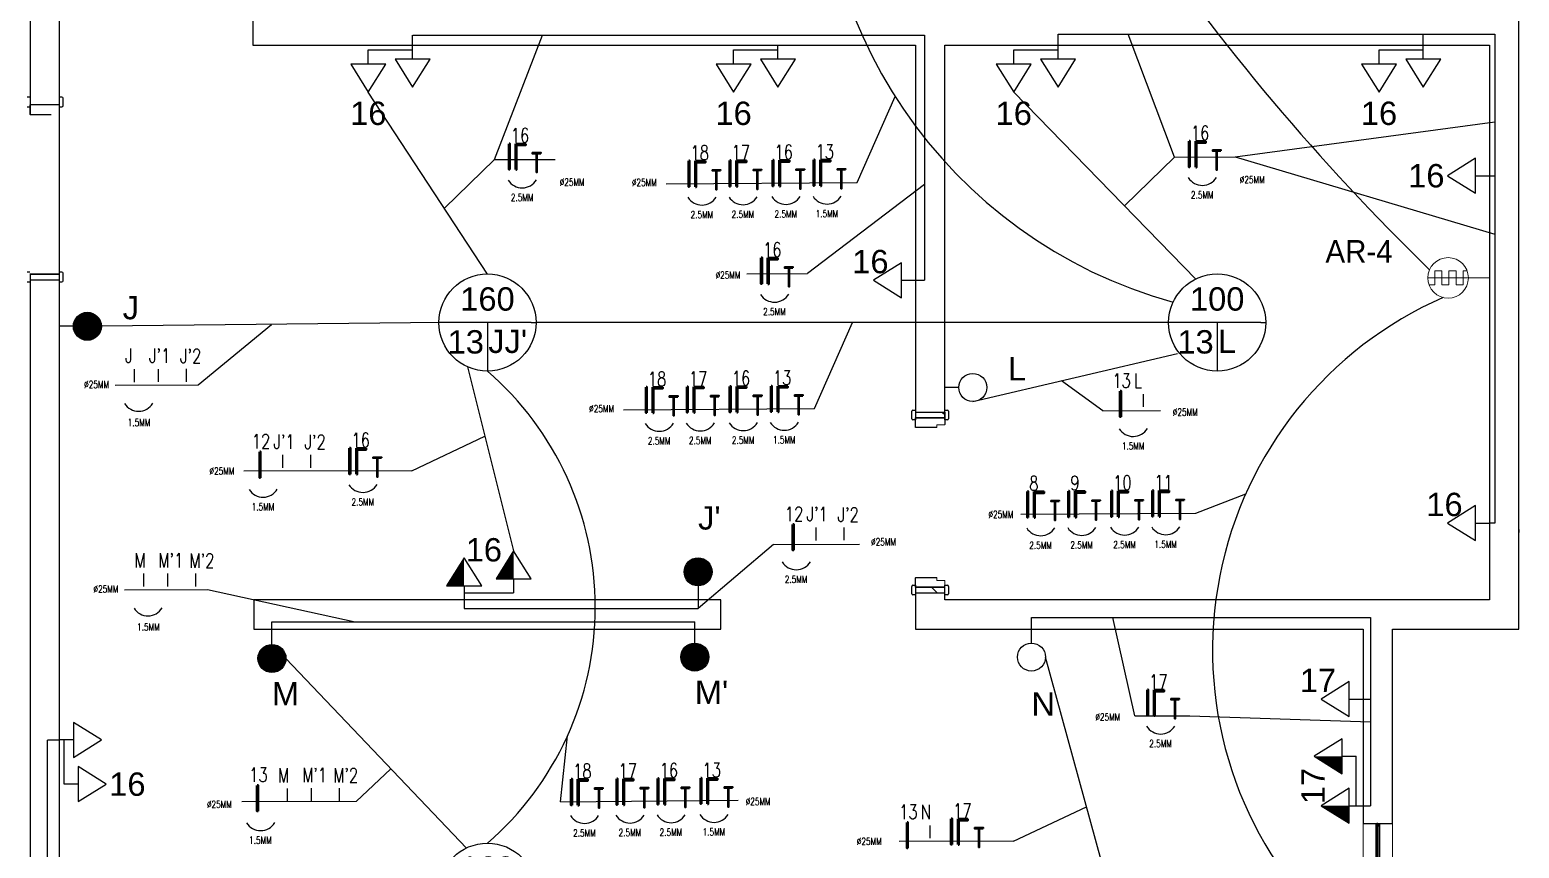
# Model space of a CAD drawing. Header units: metres. Extents: x 2012 to 4043, y 2396 to 4846.
# Drawn here: x 2056.99 to 2064.64, y 2416.79 to 2421 of the extents above; entities that cross this region are included whole.
import ezdxf
from ezdxf.enums import TextEntityAlignment as Align

# ---------------------------------------------------------------- set-up
doc = ezdxf.new("R2010")
doc.units = ezdxf.units.M
doc.linetypes.add('HIDDEN', pattern=[9.525, 6.35, -3.175])
for name, color, linetype, lineweight in [('A-FLOR-PATT', 8, 'Continuous', 9), ('A-GLAZ', 151, 'Continuous', 9), ('LAYERCOMUM', 252, 'Continuous', 25), ('REDE ELETRICA', 7, 'Continuous', 9), ('TOMADAS', 20, 'Continuous', 13)]:
    doc.layers.add(name, color=color, linetype=linetype, lineweight=lineweight)
for name, color, linetype in [('ARQ-ALVNARIA (Paredes)', 4, 'Continuous'), ('ELETRODUTO EMBUTIDO LAJE PAREDE', 2, 'Continuous'), ('ELETRODUTO EMBUTIDO PISO', 2, 'HIDDEN'), ('ELETRODUTO LUMINÁRIA', 3, 'Continuous'), ('PDF3_DI-Barramento Fase 3', 4, 'Continuous'), ('PENA1', 2, 'Continuous')]:
    doc.layers.add(name, color=color, linetype=linetype)
doc.styles.add('GYN_Carimbo_Página', font='arial.ttf', dxfattribs={"height": 0.6})
doc.styles.add('GYN_Dispositivos', font='arial.ttf', dxfattribs={"height": 0.2})
doc.styles.add('ROMAND', font='romand__.ttf', dxfattribs={"width": 0.75})
doc.styles.get("Standard").update_dxf_attribs({"font": 'arial.ttf'})

# ---------------------------------------------------------------- blocks, each defined once
blk = doc.blocks.new('Janela Blindex - Janela Blindex-1385514-1º PAVIMENTO')
at = {"layer": 'A-GLAZ'}
for p, q in [((1, 0.01), (-1, 0.01)), ((-1, 0.01), (-1, 0.005)), ((-1, 0.005), (1, 0.005)), ((-0.0484, 0.0145), (-0.0484, 0.01)), ((-0.0484, 0.0145), (-0.0284, 0.0145)), ((-0.0484, 0.005), (-0.0484, -0.005)), ((-0.0284, 0.0145), (-0.0084, 0.0145)), ((-0.0084, 0.0145), (-0.0084, 0.01)), ((-0.0084, 0.005), (-0.0084, -0.005)), ((0.0084, 0.0145), (0.0304, 0.0145)), ((0.0084, 0.0145), (0.0084, 0.01)), ((0.0084, 0.005), (0.0084, -0.005)), ((0.0304, 0.0145), (0.0484, 0.0145)), ((0.0484, 0.01), (0.0484, 0.0145)), ((0.0484, -0.005), (0.0484, 0.005)), ((1, 0.005), (1, 0.01)), ((1, -0.005), (-1, -0.005)), ((-1, -0.005), (-1, -0.01)), ((-1, -0.01), (1, -0.01)), ((1, -0.01), (1, -0.005))]:
    blk.add_line(p, q, dxfattribs=at)
at = {"layer": 'A-GLAZ', "lineweight": 25}
for p, q in [((-0.0484, 0.004), (-0.55, 0.004)), ((-0.55, 0.004), (-0.55, 0.001)), ((-0.55, 0.001), (-0.0484, 0.001)), ((-0.0084, 0.004), (0.0084, 0.004)), ((0.0084, 0.004), (-0.0084, 0.004)), ((0.0084, 0.001), (-0.0084, 0.001)), ((-0.0084, 0.001), (0.0084, 0.001)), ((0.55, 0.004), (0.0484, 0.004)), ((0.0484, 0.001), (0.55, 0.001)), ((0.55, 0.001), (0.55, 0.004)), ((-0.986, 0), (-1, 0)), ((-1, 0), (-1, -0.001)), ((-1, -0.001), (-0.986, -0.001)), ((-0.5, -0.001), (-1, -0.001)), ((-1, -0.001), (-1, -0.004)), ((-0.986, -0.004), (-1, -0.004)), ((-1, -0.004), (-1, -0.005)), ((-1, -0.004), (-0.5, -0.004)), ((-0.986, -0.001), (-0.986, 0)), ((-0.986, -0.005), (-0.986, -0.004)), ((-0.5134, 0), (-0.5134, -0.001)), ((-0.4984, 0), (-0.5134, 0)), ((-0.5134, -0.001), (-0.5, -0.001)), ((-0.5, -0.004), (-0.5134, -0.004)), ((-0.5134, -0.004), (-0.5134, -0.005)), ((-0.5, -0.001), (-0.5, -0.004)), ((-0.5, -0.004), (-0.5, -0.001)), ((-0.4984, -0.005), (-0.4984, 0)), ((-0.0084, 0), (0.0084, 0)), ((0.5134, 0), (0.4984, 0)), ((0.4984, 0), (0.4984, -0.005)), ((0.5, -0.004), (0.5, -0.001)), ((0.5, -0.001), (0.5134, -0.001)), ((1, -0.001), (0.5, -0.001)), ((0.5, -0.001), (0.5, -0.004)), ((0.5134, -0.004), (0.5, -0.004)), ((0.5, -0.004), (1, -0.004)), ((0.5134, -0.001), (0.5134, 0)), ((0.5134, -0.005), (0.5134, -0.004)), ((1, 0), (0.9856, 0)), ((0.9856, 0), (0.9856, -0.001)), ((0.9856, -0.001), (1, -0.001)), ((1, -0.004), (0.9856, -0.004)), ((0.9856, -0.004), (0.9856, -0.005)), ((1, -0.001), (1, 0)), ((1, -0.004), (1, -0.001)), ((1, -0.005), (1, -0.004))]:
    blk.add_line(p, q, dxfattribs=at)
blk = doc.blocks.new('*U94')
for p, q in [((-0.373, 0), (-0.416, 0)), ((0.373, 0), (-0.373, 0)), ((0, 0), (0, -0.373)), ((0.373, 0), (0.416, 0)), ((0, -0.373), (0, -0.416))]:
    blk.add_line(p, q)
blk.add_circle((0, 0), 0.416)
at = {"color": 7, "style": 'GYN_Dispositivos'}
blk.add_attdef('P', text='', height=0.2, dxfattribs=at).set_placement((0, 0.16), align=Align.BOTTOM_CENTER)
blk.add_attdef('CI', text='', height=0.2, dxfattribs=at).set_placement((-0.16, 0), align=Align.TOP_RIGHT)
blk.add_attdef('CM', text='', height=0.2, dxfattribs=at).set_placement((0.16, 0), align=Align.TOP_LEFT)
blk = doc.blocks.new('*U86')
for points in [[(0, 0.36), (-0.075, 0.24), (0, 0.24)], [(0, 0.24), (-0.075, 0.24), (-0.15, 0.12), (0, 0.12)]]:
    blk.add_hatch(color=256).paths.add_polyline_path(points)
for p, q in [((0, 0.36), (-0.15, 0.12)), ((0.15, 0.12), (0, 0.36)), ((-0.15, 0.12), (0.15, 0.12)), ((0, 0.12), (0, 0))]:
    blk.add_line(p, q)
at = {"layer": 'REDE ELETRICA', "style": 'GYN_Carimbo_Página'}
blk.add_attdef('CIRCUITO', text='', height=0.2, dxfattribs=at).set_placement((0, 0.542), align=Align.MIDDLE_CENTER)
blk = doc.blocks.new('*U85')
for p, q in [((0, 0.36), (-0.15, 0.12)), ((0.15, 0.12), (0, 0.36)), ((-0.15, 0.12), (0.15, 0.12)), ((0, 0.12), (0, 0))]:
    blk.add_line(p, q)
at = {"layer": 'REDE ELETRICA', "style": 'GYN_Carimbo_Página'}
blk.add_attdef('CIRCUITO', text='', height=0.2, dxfattribs=at).set_placement((0, 0.542), align=Align.MIDDLE_CENTER)
blk = doc.blocks.new('*U95')
for points in [[(0, 0.36, 0.414214), (-0.12, 0.24), (0, 0.24)], [(0.12, 0.24, 0.414214), (0, 0.36), (0, 0.24)], [(-0.12, 0.24, 0.414214), (0, 0.12), (0, 0.24)], [(0.12, 0.24), (0, 0.24), (0, 0.12, 0.414214)]]:
    blk.add_hatch(color=256).paths.add_polyline_path(points)
h = blk.add_hatch(color=256)
h.paths.add_polyline_path([(0.12, 0.24, 0.414214), (0, 0.36), (0, 0.24)])
h.paths.add_polyline_path([(0, 0.24), (0, 0.12, 0.414214), (0.12, 0.24)])
blk.add_line((0, 0.12), (0, 0))
blk.add_circle((0, 0.24), 0.12)
at = {"layer": 'REDE ELETRICA', "style": 'GYN_Carimbo_Página'}
blk.add_attdef('COMANDO', text='', height=0.2, dxfattribs=at).set_placement((0, 0.542), align=Align.MIDDLE_CENTER)
blk = doc.blocks.new('TomadaAr')
at = {"layer": 'TOMADAS', "ltscale": 3}
for p, q in [((-0.0363, 0.311), (-0.0363, 0.2816)), ((0, 0.3175), (0, 0)), ((-0.0363, 0.2816), (0.0363, 0.2816)), ((-0.0363, 0.2453), (0.0363, 0.2453)), ((-0.0363, 0.2453), (-0.0363, 0.2089)), ((0.0363, 0.2816), (0.0363, 0.2453)), ((-0.0363, 0.2089), (0.0363, 0.2089)), ((-0.0363, 0.1726), (0.0363, 0.1726)), ((-0.0363, 0.1726), (-0.0363, 0.1363)), ((0.0363, 0.2089), (0.0363, 0.1726)), ((-0.0363, 0.1363), (0.0363, 0.1363)), ((0.0363, 0.1363), (0.0363, 0.1157))]:
    blk.add_line(p, q, dxfattribs=at)
blk.add_circle((0, 0.2133), 0.1042, dxfattribs=at)
blk.add_attdef('AR-CI', text='', height=0.12).set_placement((-0.0261, 0.357), align=Align.CENTER)
blk = doc.blocks.new('*U81')
blk.add_line((0, 0.12), (0, 0))
blk.add_circle((0, 0.24), 0.12)
at = {"layer": 'REDE ELETRICA', "style": 'GYN_Carimbo_Página'}
blk.add_attdef('COMANDO', text='', height=0.2, dxfattribs=at).set_placement((0, 0.542), align=Align.MIDDLE_CENTER)

msp = doc.modelspace()

# ---------------------------------------------------------------- hatches: boundary and pattern name
at = {"layer": 'ARQ-ALVNARIA (Paredes)'}
h = msp.add_hatch(dxfattribs=at)
h.set_pattern_fill('FP_17', color=256, angle=-90, style=0, pattern_type=2)
h.set_pattern_definition([(45, (2081.4642, 2416.42625), (-0.318198, 0.318198), []), (135, (2081.4642, 2416.42625), (-0.159099, -0.159099), [])])
h.paths.add_polyline_path([(2061.5392, 2418.1023), (2061.6892, 2418.1023), (2061.6892, 2418.1323), (2061.5392, 2418.1323)], flags=0)
h.paths.add_polyline_path([(2061.6892, 2419.0023), (2061.6892, 2419.0323), (2061.5392, 2419.0323), (2061.5392, 2419.0023)], flags=0)

# ---------------------------------------------------------------- linework, layer by layer
at = {"layer": 'A-FLOR-PATT', "lineweight": 15}
for p, q in [((2061.5392, 2419.0023), (2061.5392, 2419.0323)), ((2061.6492, 2418.9673), (2061.6892, 2418.9673)), ((2061.6492, 2418.9673), (2061.6492, 2418.9533)), ((2061.6872, 2418.9673), (2061.6492, 2418.9673)), ((2061.6492, 2418.1813), (2061.6492, 2418.1673)), ((2061.6892, 2418.1673), (2061.6492, 2418.1673)), ((2061.6492, 2418.1673), (2061.6872, 2418.1673)), ((2061.6892, 2418.1653), (2061.6892, 2418.1323)), ((2061.5392, 2418.1023), (2061.5392, 2418.1323)), ((2061.6892, 2418.1323), (2061.6892, 2418.1023))]:
    msp.add_line(p, q, dxfattribs=at)
at = {"layer": 'A-FLOR-PATT'}
for p, q in [((2061.6892, 2418.9693), (2061.6892, 2418.9673)), ((2064.6412, 2418.4286), (2064.6412, 2418.4126)), ((2061.6892, 2418.1673), (2061.6892, 2418.1653)), ((2063.8392, 2414.9173), (2063.8392, 2416.9173)), ((2063.9892, 2416.9173), (2063.9892, 2414.9173))]:
    msp.add_line(p, q, dxfattribs=at)
at = {"layer": 'A-FLOR-PATT', "lineweight": 25}
for p, q in [((2063.8392, 2416.9173), (2063.9892, 2416.9173)), ((2063.9142, 2416.9173), (2063.9192, 2416.9173))]:
    msp.add_line(p, q, dxfattribs=at)
at = {"layer": 'A-FLOR-PATT', "lineweight": 15}
for centre, radius, start, end in [((2056.9892, 2420.5624), 0.001, 180, 270), ((2061.5402, 2418.9533), 0.001, 180, 270), ((2061.6482, 2418.9533), 0.001, 270, 0), ((2061.6872, 2418.9693), 0.002, 270, 0), ((2061.5402, 2418.1813), 0.001, 90, 180), ((2061.6482, 2418.1813), 0.001, 0, 90)]:
    msp.add_arc(centre, radius, start, end, dxfattribs=at)
at = {"layer": 'ARQ-ALVNARIA (Paredes)'}
for p, q in [((2056.9892, 2424.0773), (2056.9892, 2420.9173)), ((2057.1392, 2420.9173), (2057.1392, 2424.0773)), ((2058.1342, 2422.9823), (2058.1342, 2420.9173)), ((2064.6392, 2417.9173), (2064.6392, 2421.0673)), ((2056.9892, 2420.9173), (2056.9892, 2420.5614)), ((2057.1392, 2415.2173), (2057.1392, 2420.9173)), ((2058.1342, 2420.9173), (2061.5392, 2420.9173)), ((2061.5392, 2420.9173), (2061.5392, 2419.0423)), ((2061.6892, 2420.9173), (2064.4892, 2420.9173)), ((2061.6892, 2419.0423), (2061.6892, 2420.9173)), ((2064.4892, 2420.9173), (2064.4892, 2418.0673)), ((2056.9882, 2420.6514), (2056.9742, 2420.6514)), ((2056.9742, 2420.6014), (2056.9882, 2420.6014)), ((2057.1382, 2420.6114), (2056.9882, 2420.6114)), ((2056.9882, 2420.6114), (2056.9882, 2420.5624)), ((2057.1522, 2420.6514), (2057.1382, 2420.6514)), ((2057.1382, 2420.6014), (2057.1522, 2420.6014)), ((2057.1582, 2420.6074), (2057.1582, 2420.6454)), ((2056.9892, 2420.5614), (2057.0972, 2420.5614)), ((2056.9882, 2419.7514), (2056.9742, 2419.7514)), ((2057.1522, 2419.7514), (2057.1382, 2419.7514)), ((2057.1582, 2419.7074), (2057.1582, 2419.7454)), ((2056.9742, 2419.7014), (2056.9882, 2419.7014)), ((2057.1382, 2419.7414), (2056.9882, 2419.7414)), ((2057.1382, 2419.7414), (2056.9882, 2419.7414)), ((2056.9882, 2419.7414), (2057.1382, 2419.7414)), ((2056.9882, 2419.7114), (2057.1382, 2419.7114)), ((2056.9892, 2419.7414), (2056.9892, 2412.9173)), ((2057.1382, 2419.7014), (2057.1522, 2419.7014)), ((2061.5192, 2418.9983), (2061.5192, 2419.0363)), ((2061.5252, 2419.0423), (2061.5392, 2419.0423)), ((2061.5392, 2418.9923), (2061.5252, 2418.9923)), ((2061.5392, 2419.0423), (2061.5392, 2418.9923)), ((2061.5392, 2419.0323), (2061.6892, 2419.0323)), ((2061.6892, 2419.0023), (2061.5392, 2419.0023)), ((2061.5392, 2419.0023), (2061.6892, 2419.0023)), ((2061.5392, 2418.9533), (2061.5392, 2419.0023)), ((2061.6892, 2419.0423), (2061.7032, 2419.0423)), ((2061.6892, 2418.9923), (2061.6892, 2419.0423)), ((2061.6892, 2419.0323), (2061.6892, 2419.0023)), ((2061.6892, 2419.0023), (2061.6892, 2418.9693)), ((2061.7032, 2418.9923), (2061.6892, 2418.9923)), ((2061.7092, 2419.0363), (2061.7092, 2418.9983)), ((2061.6482, 2418.9523), (2061.5402, 2418.9523)), ((2061.5192, 2418.0983), (2061.5192, 2418.1363)), ((2061.5252, 2418.1423), (2061.5392, 2418.1423)), ((2061.5392, 2418.1323), (2061.5392, 2418.1813)), ((2061.5392, 2418.1423), (2061.5392, 2418.0923)), ((2061.5402, 2418.1823), (2061.6482, 2418.1823)), ((2061.6892, 2418.0923), (2061.6892, 2418.1423)), ((2061.6892, 2418.1423), (2061.7032, 2418.1423)), ((2061.7092, 2418.1363), (2061.7092, 2418.0983)), ((2060.5392, 2418.0673), (2058.1392, 2418.0673)), ((2058.1392, 2418.0673), (2058.1392, 2417.9173)), ((2060.5392, 2417.9173), (2060.5392, 2418.0673)), ((2061.5392, 2418.0923), (2061.5252, 2418.0923)), ((2061.5392, 2418.1323), (2061.6892, 2418.1323)), ((2061.6892, 2418.1323), (2061.5392, 2418.1323)), ((2061.6892, 2418.1023), (2061.5392, 2418.1023)), ((2061.5392, 2418.0923), (2061.5392, 2417.9173)), ((2061.6892, 2418.0673), (2061.6892, 2418.0923)), ((2061.7032, 2418.0923), (2061.6892, 2418.0923)), ((2064.4892, 2418.0673), (2061.6892, 2418.0673)), ((2058.1392, 2417.9173), (2060.5392, 2417.9173)), ((2061.5392, 2417.9173), (2063.8392, 2417.9173)), ((2063.8392, 2417.9173), (2063.8392, 2416.9173)), ((2063.9892, 2417.9173), (2064.6392, 2417.9173)), ((2063.9892, 2416.9173), (2063.9892, 2417.9173))]:
    msp.add_line(p, q, dxfattribs=at)
for centre, radius, start, end in [((2057.1522, 2420.6454), 0.006, 0, 90), ((2057.1522, 2420.6074), 0.006, 270, 0), ((2057.1522, 2419.7454), 0.006, 0, 90), ((2057.1522, 2419.7074), 0.006, 270, 0), ((2061.5252, 2419.0363), 0.006, 90, 180), ((2061.5252, 2418.9983), 0.006, 180, 270), ((2061.7032, 2419.0363), 0.006, 0, 90), ((2061.7032, 2418.9983), 0.006, 270, 0), ((2061.5252, 2418.1363), 0.006, 90, 180), ((2061.6872, 2418.1653), 0.002, 0, 90), ((2061.7032, 2418.1363), 0.006, 0, 90), ((2061.5252, 2418.0983), 0.006, 180, 270), ((2061.7032, 2418.0983), 0.006, 270, 0)]:
    msp.add_arc(centre, radius, start, end, dxfattribs=at)
at = {"layer": 'ELETRODUTO EMBUTIDO LAJE PAREDE'}
for p, q in [((2058.9545, 2420.9173), (2058.9545, 2420.9689)), ((2058.9553, 2420.9689), (2061.5846, 2420.9689)), ((2061.5846, 2420.9689), (2061.5846, 2419.7098)), ((2064.1483, 2420.9173), (2064.1483, 2420.9748)), ((2059.3392, 2419.7417), (2058.7268, 2420.677)), ((2062.9791, 2419.7161), (2062.0437, 2420.677)), ((2064.4892, 2420.247), (2064.5164, 2420.247)), ((2061.5392, 2419.7098), (2061.5846, 2419.7098)), ((2059.1025, 2419.4923), (2057.3552, 2419.4731)), ((2062.8397, 2419.4923), (2059.5887, 2419.4923)), ((2061.8332, 2419.0867), (2062.8846, 2419.3332)), ((2059.2365, 2419.2649), (2059.4737, 2418.3193)), ((2059.2194, 2418.0673), (2059.2194, 2418.0232)), ((2060.4215, 2418.0673), (2060.4215, 2418.0232)), ((2059.2194, 2418.0232), (2060.4215, 2418.0232)), ((2058.2316, 2417.9101), (2058.2316, 2417.9545)), ((2058.2316, 2417.9545), (2060.4047, 2417.9545)), ((2060.4047, 2417.9173), (2060.4047, 2417.9545)), ((2062.1348, 2417.9173), (2062.1348, 2417.9769)), ((2062.1348, 2417.9769), (2063.8773, 2417.9769)), ((2063.8773, 2417.9769), (2063.8773, 2417.0095)), ((2059.2306, 2416.7919), (2058.3036, 2417.7661)), ((2062.7642, 2415.7417), (2062.2068, 2417.7733)), ((2063.8392, 2417.5575), (2063.8773, 2417.5575)), ((2063.8392, 2417.0095), (2063.8773, 2417.0095))]:
    msp.add_line(p, q, dxfattribs=at)
msp.add_lwpolyline([(2062.2713, 2420.9173), (2062.2713, 2420.9748), (2064.5164, 2420.9748), (2064.5164, 2418.4617), (2064.4892, 2418.4617)], dxfattribs=at)
for centre, radius, start, end in [((2072.4036, 2428.2305), 11.8026, 202.90513, 225.83575), ((2063.5213, 2421.9811), 2.4734, 173.92698, 254.55976), ((2065.043, 2417.8085), 1.9778, 113.60861, 224.12152), ((2058.2872, 2418.0298), 1.6057, 310.93476, 49.06524)]:
    msp.add_arc(centre, radius, start, end, dxfattribs=at)
at = {"layer": 'ELETRODUTO EMBUTIDO PISO'}
for p in [(2057.0778, 2415.1676), (2057.1392, 2417.3471)]:
    msp.add_line(p, (2057.0778, 2417.3471), dxfattribs=at)
at = {"layer": 'ELETRODUTO LUMINÁRIA'}
for p, q in [((2058.7268, 2420.893), (2058.9545, 2420.893)), ((2060.6039, 2420.893), (2060.8315, 2420.893)), ((2062.0437, 2420.893), (2062.2713, 2420.893)), ((2063.9207, 2420.893), (2064.1483, 2420.893)), ((2059.2194, 2418.1033), (2059.4737, 2418.1033)), ((2057.1635, 2417.1203), (2057.1635, 2417.3479)), ((2063.8032, 2417.0095), (2063.8032, 2417.2638))]:
    msp.add_line(p, q, dxfattribs=at)
at = {"layer": 'LAYERCOMUM'}
for p, q in [((2059.375, 2420.3297), (2059.6218, 2420.9689)), ((2062.8698, 2420.3426), (2062.6317, 2420.9748)), ((2061.2391, 2420.2122), (2061.4336, 2420.6546)), ((2063.1817, 2420.3439), (2064.5164, 2420.5245)), ((2059.375, 2420.3297), (2059.118, 2420.0795)), ((2062.8698, 2420.3426), (2062.6128, 2420.0924)), ((2063.1817, 2420.3439), (2064.5164, 2419.9473)), ((2061.5846, 2420.2025), (2060.9833, 2419.7437)), ((2057.8518, 2419.1724), (2058.2288, 2419.4827)), ((2061.0197, 2419.0499), (2061.2142, 2419.4923)), ((2062.5022, 2419.039), (2062.2883, 2419.1934)), ((2058.9511, 2418.7309), (2059.3259, 2418.9085)), ((2058.9511, 2418.7309), (2058.0871, 2418.7288)), ((2062.9797, 2418.513), (2063.2361, 2418.6128)), ((2060.8091, 2418.3521), (2060.4215, 2418.0232)), ((2057.9, 2418.1212), (2058.6595, 2417.9545)), ((2062.6651, 2417.4713), (2062.552, 2417.9769)), ((2062.6651, 2417.4713), (2062.948, 2417.4713)), ((2062.948, 2417.4713), (2063.8773, 2417.4399)), ((2059.7148, 2417.0295), (2059.7497, 2417.3687)), ((2058.665, 2417.0309), (2058.8425, 2417.1997)), ((2058.665, 2417.0309), (2058.0761, 2417.0295)), ((2062.043, 2416.8267), (2062.4178, 2417.0043)), ((2062.043, 2416.8267), (2061.4547, 2416.8253))]:
    msp.add_line(p, q, dxfattribs=at)
at = {"layer": 'LAYERCOMUM', "linetype": 'Continuous'}
for p, q in [((2059.375, 2420.3297), (2059.6869, 2420.331)), ((2062.8698, 2420.3426), (2063.1817, 2420.3439)), ((2060.2571, 2420.2059), (2061.2391, 2420.2122)), ((2060.6714, 2419.7425), (2060.9833, 2419.7437)), ((2057.4263, 2419.1707), (2057.8518, 2419.1724)), ((2060.0377, 2419.0435), (2061.0197, 2419.0499)), ((2062.5022, 2419.039), (2062.798, 2419.0402)), ((2062.0797, 2418.5072), (2062.9797, 2418.513)), ((2060.8091, 2418.3521), (2061.2517, 2418.3529)), ((2057.4745, 2418.1195), (2057.9, 2418.1212)), ((2059.7148, 2417.0297), (2060.6273, 2417.0372))]:
    msp.add_line(p, q, dxfattribs=at)
at = {"layer": 'PENA1'}
for centre in [(2059.5181, 2420.2692), (2063.0128, 2420.2821), (2060.4415, 2420.1807), (2060.6524, 2420.1824), (2060.8731, 2420.1842), (2061.0841, 2420.1859), (2060.8145, 2419.6819), (2057.5466, 2419.1211), (2060.433, 2419.0201), (2060.6536, 2419.0219), (2060.8647, 2419.0236), (2060.2221, 2419.0184), (2062.6578, 2418.9917), (2058.1862, 2418.6795), (2058.6992, 2418.7041), (2062.6136, 2418.485), (2062.8247, 2418.4867), (2062.1821, 2418.4815), (2062.393, 2418.4832), (2060.9257, 2418.3067), (2057.5948, 2418.0698), (2062.7986, 2417.4627), (2058.1729, 2416.966), (2059.8378, 2417.0033), (2060.0715, 2417.0052), (2060.2825, 2417.0069), (2060.5031, 2417.0087)]:
    msp.add_arc(centre, 0.0848, 211.91936, 329.0111, dxfattribs=at)

# ---------------------------------------------------------------- block references
at = {"layer": 'A-FLOR-PATT', "rotation": 269.9999999999999}
msp.add_blockref('Janela Blindex - Janela Blindex-1385514-1º PAVIMENTO', (2063.9142, 2415.9173), dxfattribs=at)
at = {"layer": 'ELETRODUTO LUMINÁRIA'}
ref = msp.add_blockref('*U85', (2058.7268, 2420.893), dxfattribs=dict(at, xscale=0.6000000000000001, yscale=0.6000000000000001, zscale=0.6000000000000001, rotation=180))
ref.add_attrib('CIRCUITO', '16', dxfattribs={"layer": 'REDE ELETRICA', "height": 0.12, "style": 'GYN_Carimbo_Página'}).set_placement((2058.7268, 2420.5677), align=Align.MIDDLE_CENTER)
at = {"layer": 'ELETRODUTO LUMINÁRIA', "xscale": 0.6000000000000001, "yscale": 0.6000000000000001, "zscale": 0.6000000000000001}
for name, p, rotation in [('*U85', (2058.9545, 2420.9173), 180), ('*U85', (2060.8315, 2420.9173), 180), ('*U85', (2062.2713, 2420.9173), 180), ('*U85', (2064.1483, 2420.9173), 180), ('*U85', (2057.1392, 2417.3479), 270), ('*U86', (2063.8392, 2417.0095), 90)]:
    msp.add_blockref(name, p, dxfattribs=dict(at, rotation=rotation))
at = {"layer": 'ELETRODUTO LUMINÁRIA'}
ref = msp.add_blockref('*U85', (2060.6039, 2420.893), dxfattribs=dict(at, xscale=0.6000000000000001, yscale=0.6000000000000001, zscale=0.6000000000000001, rotation=180))
ref.add_attrib('CIRCUITO', '16', dxfattribs={"layer": 'REDE ELETRICA', "height": 0.12, "style": 'GYN_Carimbo_Página'}).set_placement((2060.6039, 2420.5677), align=Align.MIDDLE_CENTER)
ref = msp.add_blockref('*U85', (2062.0437, 2420.893), dxfattribs=dict(at, xscale=0.6000000000000001, yscale=0.6000000000000001, zscale=0.6000000000000001, rotation=180))
ref.add_attrib('CIRCUITO', '16', dxfattribs={"layer": 'REDE ELETRICA', "height": 0.12, "style": 'GYN_Carimbo_Página'}).set_placement((2062.0437, 2420.5677), align=Align.MIDDLE_CENTER)
ref = msp.add_blockref('*U85', (2063.9207, 2420.893), dxfattribs=dict(at, xscale=0.6000000000000001, yscale=0.6000000000000001, zscale=0.6000000000000001, rotation=180))
ref.add_attrib('CIRCUITO', '16', dxfattribs={"layer": 'REDE ELETRICA', "height": 0.12, "style": 'GYN_Carimbo_Página'}).set_placement((2063.9207, 2420.5677), align=Align.MIDDLE_CENTER)
ref = msp.add_blockref('*U85', (2064.4892, 2420.247), dxfattribs=dict(at, xscale=0.6000000000000001, yscale=0.6000000000000001, zscale=0.6000000000000001, rotation=89.99999999999999))
ref.add_attrib('CIRCUITO', '16', dxfattribs={"layer": 'REDE ELETRICA', "height": 0.12, "style": 'GYN_Carimbo_Página'}).set_placement((2064.1639, 2420.247), align=Align.MIDDLE_CENTER)
ref = msp.add_blockref('*U85', (2061.5392, 2419.7098), dxfattribs=dict(at, xscale=0.6000000000000001, yscale=0.6000000000000001, zscale=0.6000000000000001, rotation=90))
ref.add_attrib('CIRCUITO', '16', dxfattribs={"layer": 'REDE ELETRICA', "height": 0.12, "style": 'GYN_Carimbo_Página'}).set_placement((2061.2139, 2419.7098), align=Align.BOTTOM_LEFT)
ref = msp.add_blockref('*U94', (2059.3392, 2419.4923), dxfattribs=dict(at, xscale=0.6000000000000001, yscale=0.6000000000000001, zscale=0.6000000000000001))
ref.add_attrib('P', '160', dxfattribs={"layer": '0', "color": 7, "height": 0.12, "style": 'GYN_Dispositivos'}).set_placement((2059.3392, 2419.5175), align=Align.BOTTOM_CENTER)
ref.add_attrib('CI', '13', dxfattribs={"layer": '0', "color": 7, "height": 0.12, "style": 'GYN_Dispositivos'}).set_placement((2059.321, 2419.4532), align=Align.TOP_RIGHT)
ref.add_attrib('CM', "JJ'", dxfattribs={"layer": '0', "color": 7, "height": 0.12, "style": 'GYN_Dispositivos'}).set_placement((2059.3433, 2419.4559), align=Align.TOP_LEFT)
ref = msp.add_blockref('*U94', (2063.0892, 2419.4923), dxfattribs=dict(at, xscale=0.6000000000000001, yscale=0.6000000000000001, zscale=0.6000000000000001))
ref.add_attrib('P', '100', dxfattribs={"layer": '0', "color": 7, "height": 0.12, "style": 'GYN_Dispositivos'}).set_placement((2063.0892, 2419.5175), align=Align.BOTTOM_CENTER)
ref.add_attrib('CI', '13', dxfattribs={"layer": '0', "color": 7, "height": 0.12, "style": 'GYN_Dispositivos'}).set_placement((2063.071, 2419.4532), align=Align.TOP_RIGHT)
ref.add_attrib('CM', 'L', dxfattribs={"layer": '0', "color": 7, "height": 0.12, "style": 'GYN_Dispositivos'}).set_placement((2063.0933, 2419.4559), align=Align.TOP_LEFT)
ref = msp.add_blockref('*U95', (2057.1392, 2419.4731), dxfattribs=dict(at, xscale=0.6000000000000001, yscale=0.6000000000000001, zscale=0.6000000000000001, rotation=270))
ref.add_attrib('COMANDO', 'J', dxfattribs={"layer": 'REDE ELETRICA', "height": 0.12, "style": 'GYN_Carimbo_Página'}).set_placement((2057.4645, 2419.4731), align=Align.BOTTOM_LEFT)
ref = msp.add_blockref('*U81', (2061.6892, 2419.1587), dxfattribs=dict(at, xscale=0.6000000000000001, yscale=0.6000000000000001, zscale=0.6000000000000001, rotation=270))
ref.add_attrib('COMANDO', 'L', dxfattribs={"layer": 'REDE ELETRICA', "height": 0.12, "style": 'GYN_Carimbo_Página'}).set_placement((2062.0145, 2419.1587), align=Align.BOTTOM_LEFT)
ref = msp.add_blockref('*U85', (2064.4892, 2418.4617), dxfattribs=dict(at, xscale=0.6000000000000001, yscale=0.6000000000000001, zscale=0.6000000000000001, rotation=89.99999999999999))
ref.add_attrib('CIRCUITO', '16', dxfattribs={"layer": 'REDE ELETRICA', "height": 0.12, "style": 'GYN_Carimbo_Página'}).set_placement((2064.1639, 2418.4617), align=Align.BOTTOM_LEFT)
ref = msp.add_blockref('*U95', (2060.4215, 2418.0673), dxfattribs=dict(at, xscale=0.6000000000000001, yscale=0.6000000000000001, zscale=0.6000000000000001))
ref.add_attrib('COMANDO', "J'", dxfattribs={"layer": 'REDE ELETRICA', "height": 0.12, "style": 'GYN_Carimbo_Página'}).set_placement((2060.4215, 2418.3925), align=Align.BOTTOM_LEFT)
ref = msp.add_blockref('*U86', (2059.4737, 2418.1033), dxfattribs=dict(at, xscale=0.6000000000000001, yscale=0.6000000000000001, zscale=0.6000000000000001))
ref.add_attrib('CIRCUITO', '16', dxfattribs={"layer": 'REDE ELETRICA', "height": 0.12, "style": 'GYN_Carimbo_Página'}).set_placement((2059.3205, 2418.3246), align=Align.MIDDLE_CENTER)
at = {"layer": 'ELETRODUTO LUMINÁRIA', "xscale": 0.6000000000000001, "yscale": 0.6000000000000001, "zscale": 0.6000000000000001}
msp.add_blockref('*U86', (2059.2194, 2418.0673), dxfattribs=at)
at = {"layer": 'ELETRODUTO LUMINÁRIA'}
ref = msp.add_blockref('*U95', (2058.2316, 2417.9101), dxfattribs=dict(at, xscale=0.6000000000000001, yscale=0.6000000000000001, zscale=0.6000000000000001, rotation=180))
ref.add_attrib('COMANDO', 'M', dxfattribs={"layer": 'REDE ELETRICA', "height": 0.12, "style": 'GYN_Carimbo_Página'}).set_placement((2058.2316, 2417.5849), align=Align.MIDDLE_LEFT)
ref = msp.add_blockref('*U95', (2060.4047, 2417.9173), dxfattribs=dict(at, xscale=0.6000000000000001, yscale=0.6000000000000001, zscale=0.6000000000000001, rotation=180))
ref.add_attrib('COMANDO', "M'", dxfattribs={"layer": 'REDE ELETRICA', "height": 0.12, "style": 'GYN_Carimbo_Página'}).set_placement((2060.4047, 2417.592), align=Align.MIDDLE_LEFT)
ref = msp.add_blockref('*U81', (2062.1348, 2417.9173), dxfattribs=dict(at, xscale=0.6000000000000001, yscale=0.6000000000000001, zscale=0.6000000000000001, rotation=180))
ref.add_attrib('COMANDO', 'N', dxfattribs={"layer": 'REDE ELETRICA', "height": 0.12, "style": 'GYN_Carimbo_Página'}).set_placement((2062.1348, 2417.592), align=Align.TOP_LEFT)
ref = msp.add_blockref('*U85', (2063.8392, 2417.5575), dxfattribs=dict(at, xscale=0.6000000000000001, yscale=0.6000000000000001, zscale=0.6000000000000001, rotation=89.99999999999999))
ref.add_attrib('CIRCUITO', '17', dxfattribs={"layer": 'REDE ELETRICA', "height": 0.12, "style": 'GYN_Carimbo_Página'}).set_placement((2063.5139, 2417.5575), align=Align.BOTTOM_LEFT)
ref = msp.add_blockref('*U86', (2063.8032, 2417.2638), dxfattribs=dict(at, xscale=0.6000000000000001, yscale=0.6000000000000001, zscale=0.6000000000000001, rotation=90))
ref.add_attrib('CIRCUITO', '17', dxfattribs={"layer": 'REDE ELETRICA', "height": 0.12, "rotation": 90, "style": 'GYN_Carimbo_Página'}).set_placement((2063.5819, 2417.1106), align=Align.MIDDLE_CENTER)
ref = msp.add_blockref('*U85', (2057.1635, 2417.1203), dxfattribs=dict(at, xscale=0.6000000000000001, yscale=0.6000000000000001, zscale=0.6000000000000001, rotation=270))
ref.add_attrib('CIRCUITO', '16', dxfattribs={"layer": 'REDE ELETRICA', "height": 0.12, "style": 'GYN_Carimbo_Página'}).set_placement((2057.4888, 2417.1203), align=Align.MIDDLE_CENTER)
ref = msp.add_blockref('*U94', (2059.3392, 2416.5673), dxfattribs=dict(at, xscale=0.6000000000000001, yscale=0.6000000000000001, zscale=0.6000000000000001))
ref.add_attrib('P', '160', dxfattribs={"layer": '0', "color": 7, "height": 0.12, "style": 'GYN_Dispositivos'}).set_placement((2059.3392, 2416.5925), align=Align.BOTTOM_CENTER)
ref.add_attrib('CI', '13', dxfattribs={"layer": '0', "color": 7, "height": 0.12, "style": 'GYN_Dispositivos'}).set_placement((2059.321, 2416.5282), align=Align.TOP_RIGHT)
ref.add_attrib('CM', "MM'", dxfattribs={"layer": '0', "color": 7, "height": 0.12, "style": 'GYN_Dispositivos'}).set_placement((2059.3433, 2416.5309), align=Align.TOP_LEFT)
at = {"layer": 'PDF3_DI-Barramento Fase 3'}
ref = msp.add_blockref('TomadaAr', (2064.4892, 2419.7219), dxfattribs=dict(at, rotation=89.99999999999999))
ref.add_attrib('AR-CI', 'AR-4', dxfattribs={"layer": '0', "color": 7, "height": 0.11604, "width": 0.93508}).set_placement((2063.6455, 2419.9163), align=Align.TOP_LEFT)

# ---------------------------------------------------------------- texts
at = {"layer": 'PENA1', "style": 'ROMAND', "width": 0.75}
for s, height, p in [('16', 0.07371, (2059.4594, 2420.395)), ('16', 0.07371, (2062.9541, 2420.4079)), ('T', 0.1032, (2059.563, 2420.2322)), ('18', 0.07371, (2060.3828, 2420.3065)), ('17', 0.07371, (2060.5937, 2420.3082)), ('16', 0.07371, (2060.8144, 2420.31)), ('13', 0.07371, (2061.0254, 2420.3117)), ('T', 0.1032, (2063.0578, 2420.2451)), ('T', 0.1032, (2060.4865, 2420.1437)), ('T', 0.1032, (2060.6974, 2420.1454)), ('T', 0.1032, (2060.918, 2420.1472)), ('T', 0.1032, (2061.1291, 2420.1489)), ('%%C25MM', 0.03685, (2059.7101, 2420.1842)), ('%%C25MM', 0.03685, (2060.0812, 2420.183)), ('%%C25MM', 0.03685, (2063.2049, 2420.1971)), ('2.5MM', 0.03685, (2059.4594, 2420.1059)), ('2.5MM', 0.03685, (2062.9542, 2420.1188)), ('2.5MM', 0.03685, (2060.3829, 2420.0174)), ('2.5MM', 0.03685, (2060.5938, 2420.0191)), ('2.5MM', 0.03685, (2060.8144, 2420.0209)), ('1.5MM', 0.03685, (2061.0255, 2420.0226)), ('16', 0.07371, (2060.7558, 2419.8077)), ('%%C25MM', 0.03685, (2060.5113, 2419.7069)), ('T', 0.1032, (2060.8594, 2419.645)), ('2.5MM', 0.03685, (2060.7558, 2419.5186)), ("J'1", 0.07371, (2057.5999, 2419.2632, -0.1692)), ('J', 0.0737, (2057.477, 2419.2627, -0.1692)), ("J'2", 0.07371, (2057.7595, 2419.261, -0.1692)), ('18', 0.07371, (2060.1634, 2419.1441)), ('17', 0.07371, (2060.3743, 2419.1458)), ('16', 0.07371, (2060.5949, 2419.1476)), ('13', 0.07371, (2060.806, 2419.1494)), ('13', 0.07371, (2062.5502, 2419.1354, -0.1692)), ('L', 0.0737, (2062.6615, 2419.1344, -0.1692)), ('%%C25MM', 0.03685, (2057.2664, 2419.1448)), ('%%C25MM', 0.03685, (2059.8618, 2419.0207)), ('T', 0.1032, (2060.267, 2418.9814)), ('T', 0.1032, (2060.478, 2418.9831)), ('T', 0.1032, (2060.6986, 2418.9849)), ('T', 0.1032, (2060.9096, 2418.9866)), ('1.5MM', 0.03685, (2057.4907, 2418.9494)), ('%%C25MM', 0.03685, (2062.8609, 2419.0027)), ('12', 0.07371, (2058.1281, 2418.8227, -0.1692)), ("J'1", 0.07371, (2058.2394, 2418.8216, -0.1692)), ("J'2", 0.07371, (2058.399, 2418.8194, -0.1692)), ('16', 0.07371, (2058.6404, 2418.8298)), ('2.5MM', 0.03685, (2060.1634, 2418.855)), ('2.5MM', 0.03685, (2060.3744, 2418.8568)), ('2.5MM', 0.03685, (2060.595, 2418.8586)), ('1.5MM', 0.03685, (2060.806, 2418.8603)), ('1.5MM', 0.03685, (2062.5992, 2418.8283)), ('%%C25MM', 0.03685, (2057.9106, 2418.7003)), ('T', 0.1032, (2058.7441, 2418.6671)), ('8', 0.0737, (2062.1234, 2418.6072)), ('9', 0.0737, (2062.3343, 2418.609)), ('10', 0.07371, (2062.5549, 2418.6107)), ('11', 0.07371, (2062.766, 2418.6125)), ('1.5MM', 0.03685, (2058.1275, 2418.5162)), ('2.5MM', 0.03685, (2058.6405, 2418.5408)), ('12', 0.07371, (2060.8676, 2418.4499, -0.1692)), ("J'1", 0.07371, (2060.979, 2418.4488, -0.1692)), ("J'2", 0.07371, (2061.1385, 2418.4466, -0.1692)), ('%%C25MM', 0.03685, (2061.9137, 2418.4768)), ('T', 0.1032, (2062.227, 2418.4445)), ('T', 0.1032, (2062.438, 2418.4462)), ('T', 0.1032, (2062.6586, 2418.448)), ('T', 0.1032, (2062.8696, 2418.4497)), ('%%C25MM', 0.03685, (2061.3103, 2418.3357)), ('2.5MM', 0.03685, (2062.1234, 2418.3181)), ('2.5MM', 0.03685, (2062.3344, 2418.3199)), ('2.5MM', 0.03685, (2062.555, 2418.3217)), ('1.5MM', 0.03685, (2062.766, 2418.3234)), ('M', 0.0737, (2057.5252, 2418.2115, -0.1692)), ("M'1", 0.07371, (2057.6481, 2418.212, -0.1692)), ("M'2", 0.07371, (2057.8077, 2418.2097, -0.1692)), ('%%C25MM', 0.03685, (2057.3146, 2418.0935)), ('2.5MM', 0.03685, (2060.8671, 2418.1434)), ('1.5MM', 0.03685, (2057.5388, 2417.8982)), ('17', 0.07371, (2062.7399, 2417.5884)), ('T', 0.1032, (2062.8435, 2417.4257)), ('%%C25MM', 0.03685, (2062.4628, 2417.4359)), ('2.5MM', 0.03685, (2062.7399, 2417.2993)), ('18', 0.07371, (2059.7791, 2417.1291)), ('17', 0.07371, (2060.0128, 2417.131)), ('16', 0.07371, (2060.2238, 2417.1327)), ('13', 0.07371, (2060.4444, 2417.1345)), ('13', 0.07371, (2058.1148, 2417.1092, -0.1692)), ('M', 0.0737, (2058.2627, 2417.1067, -0.1692)), ("M'1", 0.07371, (2058.3869, 2417.1085, -0.1692)), ("M'2", 0.07371, (2058.5464, 2417.1063, -0.1692)), ('T', 0.1032, (2059.8828, 2416.9663)), ('T', 0.1032, (2060.1165, 2416.9682)), ('T', 0.1032, (2060.3274, 2416.9699)), ('T', 0.1032, (2060.5481, 2416.9717)), ('%%C25MM', 0.03685, (2057.8973, 2416.9868)), ('%%C25MM', 0.03685, (2060.6659, 2417.0017)), ('13', 0.07371, (2061.4546, 2416.919, -0.1692)), ('N', 0.0737, (2061.566, 2416.918, -0.1692)), ('17', 0.07371, (2061.7323, 2416.9257)), ('1.5MM', 0.03685, (2058.1142, 2416.8027)), ('2.5MM', 0.03685, (2059.7792, 2416.84)), ('2.5MM', 0.03685, (2060.0129, 2416.8419)), ('2.5MM', 0.03685, (2060.2238, 2416.8436)), ('1.5MM', 0.03685, (2060.4445, 2416.8454)), ('%%C25MM', 0.03685, (2061.2371, 2416.7966)), ('T', 0.1032, (2061.836, 2416.7629))]:
    msp.add_text(s, height=height, dxfattribs=at).set_placement(p, align=Align.BOTTOM_LEFT)
for height, p in [(0.1327, (2059.4712, 2420.4513)), (0.1327, (2062.966, 2420.4642)), (0.1327, (2060.3946, 2420.3628)), (0.1327, (2060.6056, 2420.3645)), (0.1327, (2060.8262, 2420.3663)), (0.1327, (2061.0372, 2420.368)), (0.1327, (2060.7676, 2419.8641)), (0.0663, (2057.5342, 2419.273, -0.1692)), (0.0663, (2057.6571, 2419.2735, -0.1692)), (0.0663, (2057.8012, 2419.2741, -0.1692)), (0.1327, (2060.1752, 2419.2005)), (0.1327, (2060.3861, 2419.2022)), (0.1327, (2060.6068, 2419.204)), (0.1327, (2060.8178, 2419.2057)), (0.1327, (2062.6126, 2419.1801)), (0.0663, (2062.7187, 2419.1447, -0.1692)), (0.1327, (2058.1905, 2418.8674)), (0.1327, (2058.6523, 2418.8862)), (0.0663, (2058.2966, 2418.8319, -0.1692)), (0.0663, (2058.4407, 2418.8325, -0.1692)), (0.1327, (2062.1352, 2418.6636)), (0.1327, (2062.3461, 2418.6653)), (0.1327, (2062.5668, 2418.6671)), (0.1327, (2062.7778, 2418.6688)), (0.1327, (2060.93, 2418.4946)), (0.0663, (2061.0362, 2418.4591, -0.1692)), (0.0663, (2061.1802, 2418.4597, -0.1692)), (0.0663, (2057.5823, 2418.2218, -0.1692)), (0.0663, (2057.7053, 2418.2223, -0.1692)), (0.0663, (2057.8493, 2418.2229, -0.1692)), (0.1327, (2062.7517, 2417.6448)), (0.1327, (2059.791, 2417.1854)), (0.1327, (2060.0247, 2417.1873)), (0.1327, (2060.2356, 2417.189)), (0.1327, (2060.4562, 2417.1908)), (0.1327, (2058.1772, 2417.1539)), (0.0663, (2058.3199, 2417.117, -0.1692)), (0.0663, (2058.444, 2417.1188, -0.1692)), (0.0663, (2058.5881, 2417.1194, -0.1692)), (0.1327, (2061.517, 2416.9637)), (0.1327, (2061.7441, 2416.982)), (0.0663, (2061.6231, 2416.9283, -0.1692))]:
    msp.add_text('I', height=height, rotation=180, dxfattribs=at).set_placement(p, align=Align.BOTTOM_LEFT)
at = {"layer": 'PENA1', "style": 'ROMAND', "text_generation_flag": 2, "width": 0.75}
for p in [(2059.4673, 2420.4513), (2062.9621, 2420.4642), (2060.3908, 2420.3628), (2060.6017, 2420.3645), (2060.8223, 2420.3663), (2061.0334, 2420.368), (2060.7637, 2419.8641), (2060.1714, 2419.2005), (2060.3823, 2419.2022), (2060.6029, 2419.204), (2060.814, 2419.2057), (2058.6484, 2418.8862), (2062.1314, 2418.6636), (2062.3423, 2418.6653), (2062.5629, 2418.6671), (2062.7739, 2418.6688), (2062.7478, 2417.6448), (2059.7871, 2417.1854), (2060.0208, 2417.1873), (2060.2317, 2417.189), (2060.4524, 2417.1908), (2061.7403, 2416.982)]:
    msp.add_text('L', height=0.1327, rotation=180, dxfattribs=at).set_placement(p, align=Align.BOTTOM_LEFT)

doc.saveas('drawing.dxf')
